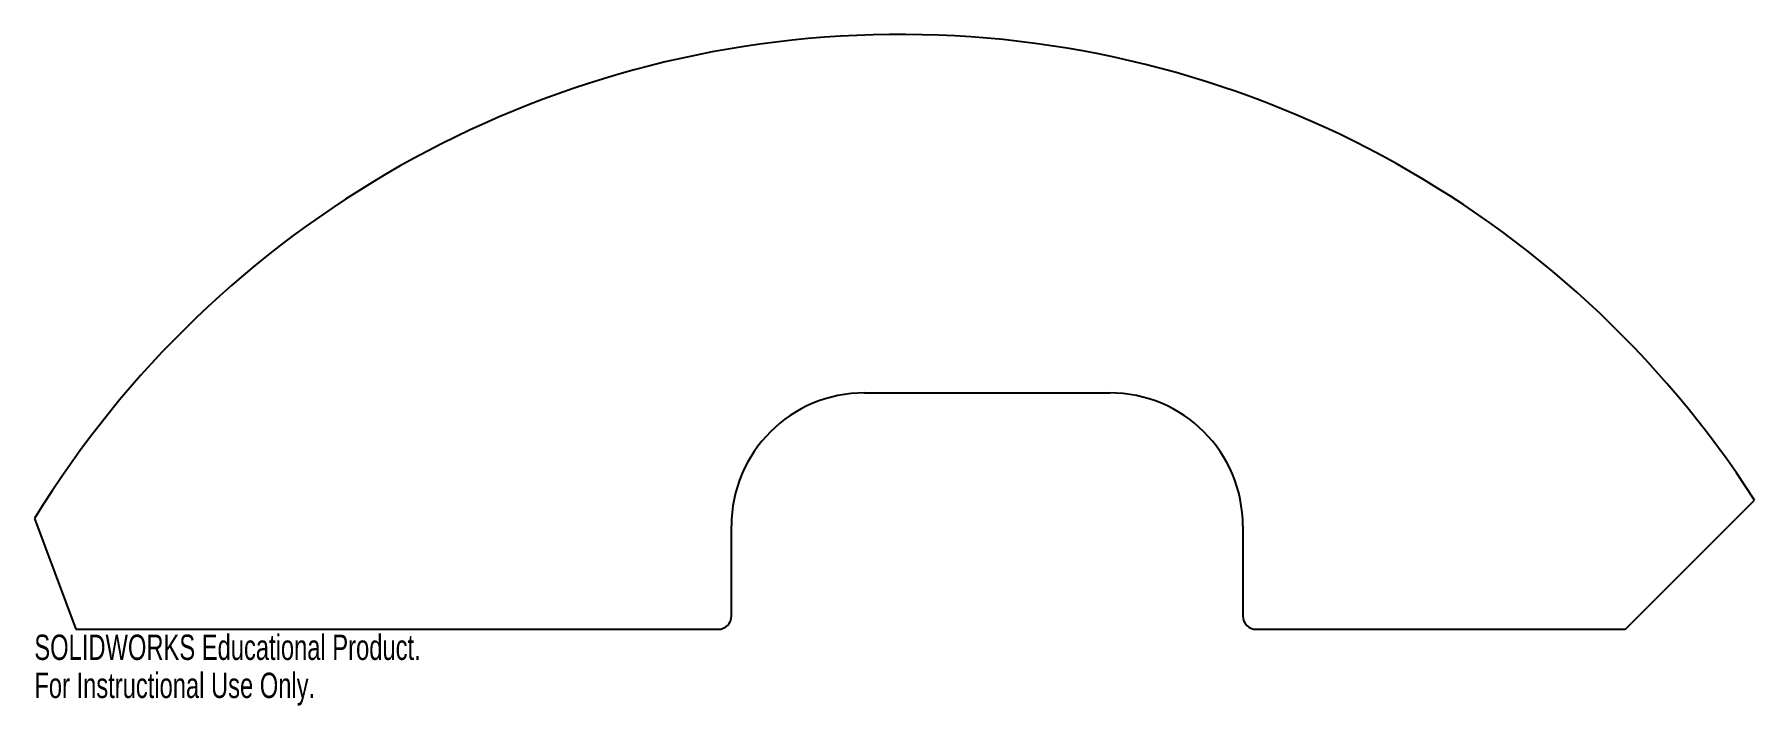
# Model space of a CAD drawing. Header units: inches. Extents: x -7.2 to 5.8, y -0.6 to 4.5.
import ezdxf

# ---------------------------------------------------------------- set-up
doc = ezdxf.new("R2010")
doc.units = ezdxf.units.IN
doc.header["$MEASUREMENT"] = 0
doc.styles.add('SLDTEXTSTYLE0', font='TXT', dxfattribs={"width": 0.7})

msp = doc.modelspace()

# ---------------------------------------------------------------- linework, layer by layer
at = {"color": 7, "linetype": 'Continuous', "lineweight": 25}
for p, q in [((-0.92, 1.776), (0.92, 1.776)), ((4.792, 0), (5.762, 0.97)), ((-7.154, 0.833), (-6.842, 0)), ((-1.92, 0.1), (-1.92, 0.776)), ((1.92, 0.776), (1.92, 0.1)), ((-6.842, 0), (-2.02, 0)), ((2.02, 0), (4.792, 0))]:
    msp.add_line(p, q, dxfattribs=at)
for centre, radius, start, end in [((-0.652, -3.162), 7.63, 32.7884, 148.4306), ((-0.92, 0.776), 1, 90, 180), ((0.92, 0.776), 1, 0, 90), ((-2.02, 0.1), 0.1, 270, 0), ((2.02, 0.1), 0.1, 180, 270)]:
    msp.add_arc(centre, radius, start, end, dxfattribs=at)

# ---------------------------------------------------------------- texts
at = {"color": 7, "linetype": 'Continuous', "char_height": 0.1903, "attachment_point": 1, "style": 'SLDTEXTSTYLE0'}
for s, insert in [('SOLIDWORKS Educational Product.', (-7.154, -0.04)), ('For Instructional Use Only.', (-7.154, -0.326))]:
    msp.add_mtext(s, dxfattribs=dict(at, insert=insert))

doc.saveas('drawing.dxf')
